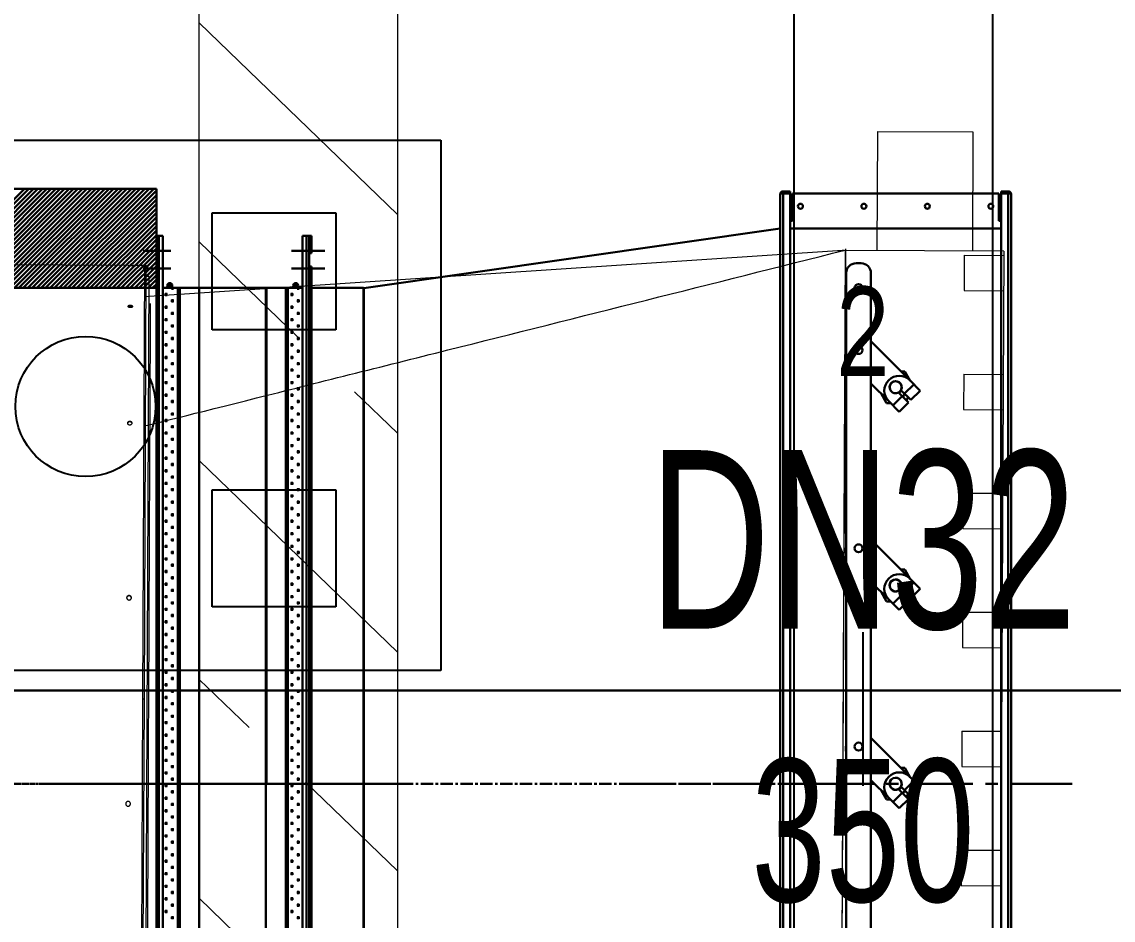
# Model space of a CAD drawing. Header units: millimetres. Extents: x -379292 to 1221486, y 92049 to 447512.
# Drawn here: x -115934 to -114833, y 273747 to 274653 of the extents above; entities that cross this region are included whole.
import ezdxf
from ezdxf.enums import TextEntityAlignment as Align

# ---------------------------------------------------------------- set-up
doc = ezdxf.new("R2010")
doc.units = ezdxf.units.MM
doc.linetypes.add('CENTER', pattern=[2, 1.25, -0.25, 0.25, -0.25])
doc.linetypes.add('PHANTOM', pattern=[0.8, 0.45, -0.05, 0.1, -0.05, 0.1, -0.05])
for name, color, linetype in [('-M-YNGN-BORUID', 7, 'Continuous'), ('-M-YNGN-BORUUZUN', 7, 'Continuous'), ('-M-YNGN-BORUYUK', 7, 'Continuous'), ('-M-YNGN-ZON2-CAP-', 7, 'Continuous'), ('05_WALL', 3, 'Continuous'), ('08_SOCKET', 4, 'Continuous'), ('AIRONN ZONLAMA', 4, 'Continuous')]:
    doc.layers.add(name, color=color, linetype=linetype)
doc.layers.add('-M-YNGN-SPR-CAPCIZGI', color=188, linetype='Continuous', plot=False)
for name, color, linetype, lineweight in [('-M-YNGN-ZON2', 4, 'SP', 30), ('_Systemair', 3, 'Continuous', 30), ('_Systemair Ventilation Equipments', 7, 'Continuous', 30), ('Aironn-DEF', 7, 'Continuous', 0), ('Aironn-THF', 7, 'Continuous', 0), ('E_CT_KA', 4, 'Continuous', 9)]:
    doc.layers.add(name, color=color, linetype=linetype, lineweight=lineweight)
doc.styles.add('CIZGI', font='tahoma.ttf', dxfattribs={"width": 0.8, "oblique": 20})
doc.styles.add('HCAD', font='HCAD.SHX', dxfattribs={"width": 0.8, "height": 0.2})
doc.styles.add('PIPESIZE', font='hcad.shx', dxfattribs={"width": 0.8})
doc.styles.get("Standard").update_dxf_attribs({"font": 'segoeuil.ttf'})
doc.linetypes.add('SP', pattern='A,2,-0.1,["SP",CIZGI,S=0.14,R=0.2,X=0,Y=-0.07],-0.255', length=2.355)

# ---------------------------------------------------------------- blocks, each defined once
blk = doc.blocks.new('GFL 1000')
at = {"layer": '_Systemair Ventilation Equipments'}
for p, q in [((9522.71, 3733.76), (9522.71, 3735.51)), ((9522.96, 3735.51), (9522.71, 3735.51)), ((9522.96, 3735.51), (9522.71, 3735.51)), ((9522.96, 3733.76), (9522.96, 3735.51)), ((9522.71, 3628.11), (9522.71, 3732.41)), ((9522.96, 3628.11), (9522.96, 3732.41)), ((9517.46, 3630.26), (9517.46, 3730.26)), ((9522.71, 3730.26), (9517.46, 3730.26))]:
    blk.add_line(p, q, dxfattribs=at)
at = {"layer": '_Systemair Ventilation Equipments', "linetype": 'CENTER'}
for p, q in [((9522.96, 3733.76), (9522.71, 3733.76)), ((9522.96, 3732.41), (9522.71, 3732.41))]:
    blk.add_line(p, q, dxfattribs=at)
at = {"layer": '_Systemair Ventilation Equipments', "color": 2, "linetype": 'CENTER'}
blk.add_line((9513.52, 3680.26), (9529.16, 3680.26), dxfattribs=at)
blk = doc.blocks.new('RSA 1000')
at = {"layer": '_Systemair Ventilation Equipments'}
for p, q in [((9723.07, 3740.26), (9623.07, 3740.26)), ((9623.07, 3740.26), (9623.07, 3620.26))]:
    blk.add_line(p, q, dxfattribs=at)
at = {"layer": '_Systemair Ventilation Equipments', "color": 7, "linetype": 'Continuous'}
for p, q in [((9623.07, 3740.26), (9623.07, 3730.26)), ((9623.07, 3730.26), (9723.07, 3730.26))]:
    blk.add_line(p, q, dxfattribs=at)
at = {"layer": '_Systemair Ventilation Equipments', "color": 3, "linetype": 'Continuous'}
for p, q in [((9632.89, 3730.26), (9623.07, 3740.08)), ((9633.34, 3730.26), (9623.34, 3740.26)), ((9633.79, 3730.26), (9623.79, 3740.26)), ((9634.24, 3730.26), (9624.24, 3740.26)), ((9634.69, 3730.26), (9624.69, 3740.26)), ((9635.14, 3730.26), (9625.14, 3740.26)), ((9635.59, 3730.26), (9625.59, 3740.26)), ((9636.04, 3730.26), (9626.04, 3740.26)), ((9636.49, 3730.26), (9626.49, 3740.26)), ((9636.94, 3730.26), (9626.94, 3740.26)), ((9637.38, 3730.26), (9627.38, 3740.26)), ((9637.83, 3730.26), (9627.83, 3740.26)), ((9638.28, 3730.26), (9628.28, 3740.26)), ((9638.73, 3730.26), (9628.73, 3740.26)), ((9639.18, 3730.26), (9629.18, 3740.26)), ((9639.63, 3730.26), (9629.63, 3740.26)), ((9640.08, 3730.26), (9630.08, 3740.26)), ((9640.53, 3730.26), (9630.53, 3740.26)), ((9640.98, 3730.26), (9630.98, 3740.26)), ((9641.43, 3730.26), (9631.43, 3740.26)), ((9641.87, 3730.26), (9631.87, 3740.26)), ((9642.32, 3730.26), (9632.32, 3740.26)), ((9642.77, 3730.26), (9632.77, 3740.26)), ((9643.22, 3730.26), (9633.22, 3740.26)), ((9643.67, 3730.26), (9633.67, 3740.26)), ((9644.12, 3730.26), (9634.12, 3740.26)), ((9644.57, 3730.26), (9634.57, 3740.26)), ((9645.02, 3730.26), (9635.02, 3740.26)), ((9645.47, 3730.26), (9635.47, 3740.26)), ((9645.92, 3730.26), (9635.92, 3740.26)), ((9646.36, 3730.26), (9636.36, 3740.26)), ((9632.45, 3730.26), (9623.07, 3739.63)), ((9632, 3730.26), (9623.07, 3739.18)), ((9631.55, 3730.26), (9623.07, 3738.73)), ((9631.1, 3730.26), (9623.07, 3738.29)), ((9630.65, 3730.26), (9623.07, 3737.84)), ((9630.2, 3730.26), (9623.07, 3737.39)), ((9629.75, 3730.26), (9623.07, 3736.94)), ((9629.3, 3730.26), (9623.07, 3736.49)), ((9628.85, 3730.26), (9623.07, 3736.04)), ((9628.4, 3730.26), (9623.07, 3735.59)), ((9627.96, 3730.26), (9623.07, 3735.14)), ((9627.51, 3730.26), (9623.07, 3734.69)), ((9627.06, 3730.26), (9623.07, 3734.24)), ((9626.61, 3730.26), (9623.07, 3733.8)), ((9626.16, 3730.26), (9623.07, 3733.35)), ((9625.71, 3730.26), (9623.07, 3732.9)), ((9625.26, 3730.26), (9623.07, 3732.45)), ((9624.81, 3730.26), (9623.07, 3732)), ((9624.36, 3730.26), (9623.07, 3731.55)), ((9623.91, 3730.26), (9623.07, 3731.1)), ((9623.47, 3730.26), (9623.07, 3730.65))]:
    blk.add_line(p, q, dxfattribs=at)
at = {"layer": '_Systemair Ventilation Equipments', "color": 3, "linetype": 'PHANTOM'}
blk.add_line((9601.68, 3680.26), (9738.09, 3680.26), dxfattribs=at)
blk = doc.blocks.new('EVH 1000')
at = {"layer": '_Systemair Ventilation Equipments'}
for p, q in [((9874.53, 3625.01), (9874.53, 3735.51)), ((9875.18, 3735.51), (9874.53, 3735.51)), ((9875.18, 3735.51), (9874.53, 3735.51)), ((9874.78, 3625.01), (9874.78, 3735.51)), ((9875.18, 3735.51), (9875.18, 3625.01)), ((9889.28, 3735.51), (9889.28, 3625.01)), ((9889.28, 3735.51), (9889.93, 3735.51)), ((9889.28, 3735.51), (9889.93, 3735.51)), ((9889.68, 3625.01), (9889.68, 3735.51)), ((9889.93, 3625.01), (9889.93, 3735.51)), ((9872.95, 3734.01), (9876.32, 3734.01)), ((9888.48, 3734.01), (9891.25, 3734.01)), ((9872.95, 3732.21), (9876.32, 3732.21)), ((9888.48, 3732.21), (9891.25, 3732.21)), ((9875.18, 3730.26), (9889.28, 3730.26)), ((9875.62, 3730.21), (9875.62, 3730.08)), ((9875.97, 3730.74), (9875.64, 3730.41)), ((9876.11, 3730.6), (9875.79, 3730.27)), ((9876.68, 3730.26), (9876.68, 3630.11)), ((9876.88, 3730.26), (9876.88, 3630.11)), ((9878.83, 3680.26), (9878.83, 3730.26)), ((9878.88, 3730.26), (9878.88, 3630.11)), ((9885.63, 3730.26), (9885.63, 3630.11)), ((9885.63, 3680.26), (9885.63, 3730.26)), ((9887.58, 3730.26), (9887.58, 3630.11)), ((9887.78, 3730.26), (9887.78, 3630.11)), ((9888.32, 3730.21), (9888.32, 3730.08)), ((9888.34, 3730.6), (9888.67, 3730.27)), ((9888.49, 3730.74), (9888.81, 3730.41)), ((9875.78, 3728.97), (9875.46, 3728.97)), ((9875.62, 3729.13), (9875.62, 3728.81)), ((9876.42, 3729.6), (9876.1, 3729.6)), ((9876.26, 3729.76), (9876.26, 3729.44)), ((9887.85, 3729.6), (9887.78, 3729.6)), ((9888.48, 3728.97), (9888.16, 3728.97)), ((9888.32, 3729.13), (9888.32, 3728.81)), ((9889.12, 3729.6), (9888.8, 3729.6)), ((9888.96, 3729.76), (9888.96, 3729.44)), ((9875.78, 3727.7), (9875.46, 3727.7)), ((9875.62, 3727.86), (9875.62, 3727.54)), ((9876.42, 3728.33), (9876.1, 3728.33)), ((9876.26, 3728.49), (9876.26, 3728.17)), ((9887.85, 3728.33), (9887.78, 3728.33)), ((9888.48, 3727.7), (9888.16, 3727.7)), ((9888.32, 3727.86), (9888.32, 3727.54)), ((9889.12, 3728.33), (9888.8, 3728.33)), ((9888.96, 3728.49), (9888.96, 3728.17)), ((9875.62, 3726.59), (9875.62, 3726.27)), ((9876.42, 3727.06), (9876.1, 3727.06)), ((9876.26, 3727.22), (9876.26, 3726.9)), ((9887.85, 3727.06), (9887.78, 3727.06)), ((9888.32, 3726.59), (9888.32, 3726.27)), ((9889.12, 3727.06), (9888.8, 3727.06)), ((9888.96, 3727.22), (9888.96, 3726.9)), ((9875.78, 3726.43), (9875.46, 3726.43)), ((9876.42, 3725.79), (9876.1, 3725.79)), ((9876.26, 3725.95), (9876.26, 3725.63)), ((9887.85, 3725.79), (9887.78, 3725.79)), ((9888.48, 3726.43), (9888.16, 3726.43)), ((9889.12, 3725.79), (9888.8, 3725.79)), ((9888.96, 3725.95), (9888.96, 3725.63)), ((9875.78, 3725.16), (9875.46, 3725.16)), ((9875.62, 3725.32), (9875.62, 3725)), ((9876.42, 3724.52), (9876.1, 3724.52)), ((9876.26, 3724.68), (9876.26, 3724.36)), ((9887.85, 3724.52), (9887.78, 3724.52)), ((9888.48, 3725.16), (9888.16, 3725.16)), ((9888.32, 3725.32), (9888.32, 3725)), ((9889.12, 3724.52), (9888.8, 3724.52)), ((9888.96, 3724.68), (9888.96, 3724.36)), ((9875.78, 3723.89), (9875.46, 3723.89)), ((9875.62, 3724.05), (9875.62, 3723.73)), ((9876.26, 3723.41), (9876.26, 3723.09)), ((9888.48, 3723.89), (9888.16, 3723.89)), ((9888.32, 3724.05), (9888.32, 3723.73)), ((9888.96, 3723.41), (9888.96, 3723.09)), ((9875.78, 3722.62), (9875.46, 3722.62)), ((9875.62, 3722.78), (9875.62, 3722.46)), ((9876.42, 3723.25), (9876.1, 3723.25)), ((9887.85, 3723.25), (9887.78, 3723.25)), ((9888.48, 3722.62), (9888.16, 3722.62)), ((9888.32, 3722.78), (9888.32, 3722.46)), ((9889.12, 3723.25), (9888.8, 3723.25)), ((9875.78, 3721.35), (9875.46, 3721.35)), ((9875.62, 3721.51), (9875.62, 3721.19)), ((9876.42, 3721.98), (9876.1, 3721.98)), ((9876.26, 3722.14), (9876.26, 3721.82)), ((9887.85, 3721.98), (9887.79, 3721.98)), ((9888.48, 3721.35), (9888.16, 3721.35)), ((9888.32, 3721.51), (9888.32, 3721.19)), ((9889.12, 3721.98), (9888.8, 3721.98)), ((9888.96, 3722.14), (9888.96, 3721.82)), ((9875.78, 3720.08), (9875.46, 3720.08)), ((9875.62, 3720.24), (9875.62, 3719.92)), ((9876.42, 3720.71), (9876.1, 3720.71)), ((9876.26, 3720.87), (9876.26, 3720.55)), ((9887.85, 3720.71), (9887.79, 3720.71)), ((9888.48, 3720.08), (9888.16, 3720.08)), ((9888.32, 3720.24), (9888.32, 3719.92)), ((9889.12, 3720.71), (9888.8, 3720.71)), ((9888.96, 3720.87), (9888.96, 3720.55)), ((9875.62, 3718.97), (9875.62, 3718.65)), ((9876.42, 3719.44), (9876.1, 3719.44)), ((9876.26, 3719.6), (9876.26, 3719.28)), ((9887.85, 3719.44), (9887.79, 3719.44)), ((9888.32, 3718.97), (9888.32, 3718.65)), ((9889.12, 3719.44), (9888.8, 3719.44)), ((9888.96, 3719.6), (9888.96, 3719.28)), ((9875.78, 3718.81), (9875.46, 3718.81)), ((9876.42, 3718.17), (9876.1, 3718.17)), ((9876.26, 3718.33), (9876.26, 3718.01)), ((9887.85, 3718.17), (9887.79, 3718.17)), ((9888.48, 3718.81), (9888.16, 3718.81)), ((9889.12, 3718.17), (9888.8, 3718.17)), ((9888.96, 3718.33), (9888.96, 3718.01)), ((9875.78, 3717.54), (9875.46, 3717.54)), ((9875.62, 3717.7), (9875.62, 3717.38)), ((9876.42, 3716.9), (9876.1, 3716.9)), ((9876.26, 3717.06), (9876.26, 3716.74)), ((9887.85, 3716.9), (9887.79, 3716.9)), ((9888.48, 3717.54), (9888.16, 3717.54)), ((9888.32, 3717.7), (9888.32, 3717.38)), ((9889.12, 3716.9), (9888.8, 3716.9)), ((9888.96, 3717.06), (9888.96, 3716.74)), ((9875.78, 3716.27), (9875.46, 3716.27)), ((9875.62, 3716.43), (9875.62, 3716.11)), ((9876.42, 3715.63), (9876.1, 3715.63)), ((9876.26, 3715.79), (9876.26, 3715.47)), ((9887.85, 3715.63), (9887.79, 3715.63)), ((9888.48, 3716.27), (9888.16, 3716.27)), ((9888.32, 3716.43), (9888.32, 3716.11)), ((9889.12, 3715.63), (9888.8, 3715.63)), ((9888.96, 3715.79), (9888.96, 3715.47)), ((9875.78, 3715), (9875.46, 3715)), ((9875.62, 3715.16), (9875.62, 3714.84)), ((9876.26, 3714.52), (9876.26, 3714.2)), ((9888.48, 3715), (9888.16, 3715)), ((9888.32, 3715.16), (9888.32, 3714.84)), ((9888.96, 3714.52), (9888.96, 3714.2)), ((9875.78, 3713.73), (9875.46, 3713.73)), ((9875.62, 3713.89), (9875.62, 3713.57)), ((9876.42, 3714.36), (9876.1, 3714.36)), ((9887.85, 3714.36), (9887.79, 3714.36)), ((9888.48, 3713.73), (9888.16, 3713.73)), ((9888.32, 3713.89), (9888.32, 3713.57)), ((9889.12, 3714.36), (9888.8, 3714.36)), ((9875.78, 3712.46), (9875.46, 3712.46)), ((9875.62, 3712.62), (9875.62, 3712.3)), ((9876.42, 3713.09), (9876.1, 3713.09)), ((9876.26, 3713.25), (9876.26, 3712.93)), ((9887.85, 3713.09), (9887.79, 3713.09)), ((9888.48, 3712.46), (9888.16, 3712.46)), ((9888.32, 3712.62), (9888.32, 3712.3)), ((9889.12, 3713.09), (9888.8, 3713.09)), ((9888.96, 3713.25), (9888.96, 3712.93)), ((9875.78, 3711.19), (9875.46, 3711.19)), ((9875.62, 3711.35), (9875.62, 3711.03)), ((9876.42, 3711.82), (9876.1, 3711.82)), ((9876.26, 3711.98), (9876.26, 3711.66)), ((9887.85, 3711.82), (9887.8, 3711.82)), ((9888.48, 3711.19), (9888.16, 3711.19)), ((9888.32, 3711.35), (9888.32, 3711.03)), ((9889.12, 3711.82), (9888.8, 3711.82)), ((9888.96, 3711.98), (9888.96, 3711.66)), ((9875.62, 3710.08), (9875.62, 3709.76)), ((9876.42, 3710.55), (9876.1, 3710.55)), ((9876.26, 3710.71), (9876.26, 3710.39)), ((9887.85, 3710.55), (9887.8, 3710.55)), ((9888.32, 3710.08), (9888.32, 3709.76)), ((9889.12, 3710.55), (9888.8, 3710.55)), ((9888.96, 3710.71), (9888.96, 3710.39)), ((9875.78, 3709.92), (9875.46, 3709.92)), ((9876.42, 3709.28), (9876.1, 3709.28)), ((9876.26, 3709.44), (9876.26, 3709.12)), ((9887.85, 3709.28), (9887.8, 3709.28)), ((9888.48, 3709.92), (9888.16, 3709.92)), ((9889.12, 3709.28), (9888.8, 3709.28)), ((9888.96, 3709.44), (9888.96, 3709.12)), ((9875.78, 3708.65), (9875.46, 3708.65)), ((9875.62, 3708.81), (9875.62, 3708.49)), ((9876.42, 3708.01), (9876.1, 3708.01)), ((9876.26, 3708.17), (9876.26, 3707.85)), ((9887.85, 3708.01), (9887.8, 3708.01)), ((9888.48, 3708.65), (9888.16, 3708.65)), ((9888.32, 3708.81), (9888.32, 3708.49)), ((9889.12, 3708.01), (9888.8, 3708.01)), ((9888.96, 3708.17), (9888.96, 3707.85)), ((9875.78, 3707.38), (9875.46, 3707.38)), ((9875.62, 3707.54), (9875.62, 3707.22)), ((9876.26, 3706.9), (9876.26, 3706.58)), ((9888.48, 3707.38), (9888.16, 3707.38)), ((9888.32, 3707.54), (9888.32, 3707.22)), ((9888.96, 3706.9), (9888.96, 3706.58)), ((9875.78, 3706.11), (9875.46, 3706.11)), ((9875.62, 3706.27), (9875.62, 3705.95)), ((9876.42, 3706.74), (9876.1, 3706.74)), ((9887.85, 3706.74), (9887.8, 3706.74)), ((9888.48, 3706.11), (9888.16, 3706.11)), ((9888.32, 3706.27), (9888.32, 3705.95)), ((9889.12, 3706.74), (9888.8, 3706.74)), ((9875.78, 3704.84), (9875.46, 3704.84)), ((9875.62, 3705), (9875.62, 3704.68)), ((9876.42, 3705.47), (9876.1, 3705.47)), ((9876.26, 3705.63), (9876.26, 3705.31)), ((9887.85, 3705.47), (9887.8, 3705.47)), ((9888.48, 3704.84), (9888.16, 3704.84)), ((9888.32, 3705), (9888.32, 3704.68)), ((9889.12, 3705.47), (9888.8, 3705.47)), ((9888.96, 3705.63), (9888.96, 3705.31)), ((9875.78, 3703.57), (9875.46, 3703.57)), ((9875.62, 3703.73), (9875.62, 3703.41)), ((9876.42, 3704.2), (9876.1, 3704.2)), ((9876.26, 3704.36), (9876.26, 3704.04)), ((9887.85, 3704.2), (9887.8, 3704.2)), ((9888.48, 3703.57), (9888.16, 3703.57)), ((9888.32, 3703.73), (9888.32, 3703.41)), ((9889.12, 3704.2), (9888.8, 3704.2)), ((9888.96, 3704.36), (9888.96, 3704.04)), ((9875.62, 3702.46), (9875.62, 3702.14)), ((9876.42, 3702.93), (9876.1, 3702.93)), ((9876.26, 3703.09), (9876.26, 3702.77)), ((9887.85, 3702.93), (9887.8, 3702.93)), ((9888.32, 3702.46), (9888.32, 3702.14)), ((9889.12, 3702.93), (9888.8, 3702.93)), ((9888.96, 3703.09), (9888.96, 3702.77)), ((9875.78, 3702.3), (9875.46, 3702.3)), ((9876.42, 3701.66), (9876.1, 3701.66)), ((9876.26, 3701.82), (9876.26, 3701.5)), ((9887.85, 3701.66), (9887.81, 3701.66)), ((9888.48, 3702.3), (9888.16, 3702.3)), ((9889.12, 3701.66), (9888.8, 3701.66)), ((9888.96, 3701.82), (9888.96, 3701.5)), ((9875.78, 3701.03), (9875.46, 3701.03)), ((9875.62, 3701.19), (9875.62, 3700.87)), ((9876.42, 3700.39), (9876.1, 3700.39)), ((9876.26, 3700.55), (9876.26, 3700.23)), ((9887.85, 3700.39), (9887.81, 3700.39)), ((9888.48, 3701.03), (9888.16, 3701.03)), ((9888.32, 3701.19), (9888.32, 3700.87)), ((9889.12, 3700.39), (9888.8, 3700.39)), ((9888.96, 3700.55), (9888.96, 3700.23)), ((9875.78, 3699.76), (9875.46, 3699.76)), ((9875.62, 3699.92), (9875.62, 3699.6)), ((9876.42, 3699.12), (9876.1, 3699.12)), ((9876.26, 3699.28), (9876.26, 3698.96)), ((9887.85, 3699.12), (9887.81, 3699.12)), ((9888.48, 3699.76), (9888.16, 3699.76)), ((9888.32, 3699.92), (9888.32, 3699.6)), ((9889.12, 3699.12), (9888.8, 3699.12)), ((9888.96, 3699.28), (9888.96, 3698.96)), ((9875.78, 3698.49), (9875.46, 3698.49)), ((9875.62, 3698.65), (9875.62, 3698.33)), ((9876.26, 3698.01), (9876.26, 3697.69)), ((9888.48, 3698.49), (9888.16, 3698.49)), ((9888.32, 3698.65), (9888.32, 3698.33)), ((9888.96, 3698.01), (9888.96, 3697.69)), ((9875.15, 3697.85), (9875.14, 3697.85)), ((9875.78, 3697.22), (9875.46, 3697.22)), ((9875.62, 3697.38), (9875.62, 3697.06)), ((9876.42, 3697.85), (9876.1, 3697.85)), ((9887.85, 3697.85), (9887.81, 3697.85)), ((9888.48, 3697.22), (9888.16, 3697.22)), ((9888.32, 3697.38), (9888.32, 3697.06)), ((9889.12, 3697.85), (9888.8, 3697.85)), ((9875.15, 3696.58), (9875.14, 3696.58)), ((9875.78, 3695.95), (9875.46, 3695.95)), ((9875.62, 3696.11), (9875.62, 3695.79)), ((9876.42, 3696.58), (9876.1, 3696.58)), ((9876.26, 3696.74), (9876.26, 3696.42)), ((9887.85, 3696.58), (9887.81, 3696.58)), ((9888.48, 3695.95), (9888.16, 3695.95)), ((9888.32, 3696.11), (9888.32, 3695.79)), ((9889.12, 3696.58), (9888.8, 3696.58)), ((9888.96, 3696.74), (9888.96, 3696.42)), ((9875.15, 3695.31), (9875.14, 3695.31)), ((9875.78, 3694.68), (9875.46, 3694.68)), ((9875.62, 3694.84), (9875.62, 3694.52)), ((9876.42, 3695.31), (9876.1, 3695.31)), ((9876.26, 3695.47), (9876.26, 3695.15)), ((9887.85, 3695.31), (9887.81, 3695.31)), ((9888.48, 3694.68), (9888.16, 3694.68)), ((9888.32, 3694.84), (9888.32, 3694.52)), ((9889.12, 3695.31), (9888.8, 3695.31)), ((9888.96, 3695.47), (9888.96, 3695.15)), ((9875.15, 3694.04), (9875.14, 3694.04)), ((9875.62, 3693.57), (9875.62, 3693.25)), ((9876.42, 3694.04), (9876.1, 3694.04)), ((9876.26, 3694.2), (9876.26, 3693.88)), ((9887.85, 3694.04), (9887.81, 3694.04)), ((9888.32, 3693.57), (9888.32, 3693.25)), ((9889.12, 3694.04), (9888.8, 3694.04)), ((9888.96, 3694.2), (9888.96, 3693.88)), ((9875.15, 3692.77), (9875.14, 3692.77)), ((9875.78, 3693.41), (9875.46, 3693.41)), ((9876.42, 3692.77), (9876.1, 3692.77)), ((9876.26, 3692.93), (9876.26, 3692.61)), ((9887.85, 3692.77), (9887.81, 3692.77)), ((9888.48, 3693.41), (9888.16, 3693.41)), ((9889.12, 3692.77), (9888.8, 3692.77)), ((9888.96, 3692.93), (9888.96, 3692.61)), ((9875.15, 3691.5), (9875.14, 3691.5)), ((9875.78, 3692.14), (9875.46, 3692.14)), ((9875.62, 3692.3), (9875.62, 3691.98)), ((9876.42, 3691.5), (9876.1, 3691.5)), ((9876.26, 3691.66), (9876.26, 3691.34)), ((9887.85, 3691.5), (9887.82, 3691.5)), ((9888.48, 3692.14), (9888.16, 3692.14)), ((9888.32, 3692.3), (9888.32, 3691.98)), ((9889.12, 3691.5), (9888.8, 3691.5)), ((9888.96, 3691.66), (9888.96, 3691.34)), ((9875.78, 3690.87), (9875.46, 3690.87)), ((9875.62, 3691.03), (9875.62, 3690.71)), ((9876.26, 3690.39), (9876.26, 3690.07)), ((9888.48, 3690.87), (9888.16, 3690.87)), ((9888.32, 3691.03), (9888.32, 3690.71)), ((9888.96, 3690.39), (9888.96, 3690.07)), ((9875.15, 3690.23), (9875.14, 3690.23)), ((9875.78, 3689.6), (9875.46, 3689.6)), ((9875.62, 3689.76), (9875.62, 3689.44)), ((9876.42, 3690.23), (9876.1, 3690.23)), ((9887.85, 3690.23), (9887.82, 3690.23)), ((9888.48, 3689.6), (9888.16, 3689.6)), ((9888.32, 3689.76), (9888.32, 3689.44)), ((9889.12, 3690.23), (9888.8, 3690.23)), ((9875.15, 3688.96), (9875.14, 3688.96)), ((9875.78, 3688.33), (9875.46, 3688.33)), ((9875.62, 3688.49), (9875.62, 3688.17)), ((9876.42, 3688.96), (9876.1, 3688.96)), ((9876.26, 3689.12), (9876.26, 3688.8)), ((9887.85, 3688.96), (9887.82, 3688.96)), ((9888.48, 3688.33), (9888.16, 3688.33)), ((9888.32, 3688.49), (9888.32, 3688.17)), ((9889.12, 3688.96), (9888.8, 3688.96)), ((9888.96, 3689.12), (9888.96, 3688.8)), ((9875.15, 3687.69), (9875.13, 3687.69)), ((9875.78, 3687.06), (9875.46, 3687.06)), ((9875.62, 3687.22), (9875.62, 3686.9)), ((9876.42, 3687.69), (9876.1, 3687.69)), ((9876.26, 3687.85), (9876.26, 3687.53)), ((9887.85, 3687.69), (9887.82, 3687.69)), ((9888.48, 3687.06), (9888.16, 3687.06)), ((9888.32, 3687.22), (9888.32, 3686.9)), ((9889.12, 3687.69), (9888.8, 3687.69)), ((9888.96, 3687.85), (9888.96, 3687.53)), ((9875.15, 3686.42), (9875.13, 3686.42)), ((9875.62, 3685.95), (9875.62, 3685.63)), ((9876.42, 3686.42), (9876.1, 3686.42)), ((9876.26, 3686.58), (9876.26, 3686.26)), ((9887.85, 3686.42), (9887.82, 3686.42)), ((9888.32, 3685.95), (9888.32, 3685.63)), ((9889.12, 3686.42), (9888.8, 3686.42)), ((9888.96, 3686.58), (9888.96, 3686.26)), ((9875.15, 3685.15), (9875.13, 3685.15)), ((9875.78, 3685.79), (9875.46, 3685.79)), ((9876.42, 3685.15), (9876.1, 3685.15)), ((9876.26, 3685.31), (9876.26, 3684.99)), ((9887.85, 3685.15), (9887.82, 3685.15)), ((9888.48, 3685.79), (9888.16, 3685.79)), ((9889.12, 3685.15), (9888.8, 3685.15)), ((9888.96, 3685.31), (9888.96, 3684.99)), ((9875.15, 3683.88), (9875.13, 3683.88)), ((9875.78, 3684.52), (9875.46, 3684.52)), ((9875.62, 3684.68), (9875.62, 3684.36)), ((9876.42, 3683.88), (9876.1, 3683.88)), ((9876.26, 3684.04), (9876.26, 3683.72)), ((9887.85, 3683.88), (9887.82, 3683.88)), ((9888.48, 3684.52), (9888.16, 3684.52)), ((9888.32, 3684.68), (9888.32, 3684.36)), ((9889.12, 3683.88), (9888.8, 3683.88)), ((9888.96, 3684.04), (9888.96, 3683.72)), ((9875.15, 3682.61), (9875.13, 3682.61)), ((9875.78, 3683.25), (9875.46, 3683.25)), ((9875.62, 3683.41), (9875.62, 3683.09)), ((9876.42, 3682.61), (9876.1, 3682.61)), ((9876.26, 3682.77), (9876.26, 3682.45)), ((9887.85, 3682.61), (9887.82, 3682.61)), ((9888.48, 3683.25), (9888.16, 3683.25)), ((9888.32, 3683.41), (9888.32, 3683.09)), ((9889.12, 3682.61), (9888.8, 3682.61)), ((9888.96, 3682.77), (9888.96, 3682.45)), ((9875.78, 3681.98), (9875.46, 3681.98)), ((9875.62, 3682.14), (9875.62, 3681.82)), ((9876.26, 3681.5), (9876.26, 3681.18)), ((9888.48, 3681.98), (9888.16, 3681.98)), ((9888.32, 3682.14), (9888.32, 3681.82)), ((9888.96, 3681.5), (9888.96, 3681.18)), ((9875.15, 3681.34), (9875.13, 3681.34)), ((9875.78, 3680.71), (9875.46, 3680.71)), ((9875.62, 3680.87), (9875.62, 3680.55)), ((9876.42, 3681.34), (9876.1, 3681.34)), ((9887.85, 3681.34), (9887.83, 3681.34)), ((9888.48, 3680.71), (9888.16, 3680.71)), ((9888.32, 3680.87), (9888.32, 3680.55)), ((9889.12, 3681.34), (9888.8, 3681.34)), ((9875.15, 3680.07), (9875.13, 3680.07)), ((9875.78, 3679.44), (9875.46, 3679.44)), ((9875.62, 3679.6), (9875.62, 3679.28)), ((9876.42, 3680.07), (9876.1, 3680.07)), ((9876.26, 3680.23), (9876.26, 3679.91)), ((9887.85, 3680.07), (9887.83, 3680.07)), ((9888.48, 3679.44), (9888.16, 3679.44)), ((9888.32, 3679.6), (9888.32, 3679.28)), ((9889.12, 3680.07), (9888.8, 3680.07)), ((9888.96, 3680.23), (9888.96, 3679.91)), ((9875.15, 3678.8), (9875.13, 3678.8)), ((9875.78, 3678.17), (9875.46, 3678.17)), ((9875.62, 3678.33), (9875.62, 3678.01)), ((9876.42, 3678.8), (9876.1, 3678.8)), ((9876.26, 3678.96), (9876.26, 3678.64)), ((9887.85, 3678.8), (9887.83, 3678.8)), ((9888.48, 3678.17), (9888.16, 3678.17)), ((9888.32, 3678.33), (9888.32, 3678.01)), ((9889.12, 3678.8), (9888.8, 3678.8)), ((9888.96, 3678.96), (9888.96, 3678.64)), ((9875.15, 3677.53), (9875.13, 3677.53)), ((9875.62, 3677.06), (9875.62, 3676.74)), ((9876.42, 3677.53), (9876.1, 3677.53)), ((9876.26, 3677.69), (9876.26, 3677.37)), ((9887.85, 3677.53), (9887.82, 3677.53)), ((9888.32, 3677.06), (9888.32, 3676.74)), ((9889.12, 3677.53), (9888.8, 3677.53)), ((9888.96, 3677.69), (9888.96, 3677.37)), ((9875.15, 3676.26), (9875.13, 3676.26)), ((9875.78, 3676.9), (9875.46, 3676.9)), ((9876.42, 3676.26), (9876.1, 3676.26)), ((9876.26, 3676.42), (9876.26, 3676.1)), ((9887.85, 3676.26), (9887.82, 3676.26)), ((9888.48, 3676.9), (9888.16, 3676.9)), ((9889.12, 3676.26), (9888.8, 3676.26)), ((9888.96, 3676.42), (9888.96, 3676.1)), ((9875.15, 3674.99), (9875.13, 3674.99)), ((9875.78, 3675.63), (9875.46, 3675.63)), ((9875.62, 3675.79), (9875.62, 3675.47)), ((9876.42, 3674.99), (9876.1, 3674.99)), ((9876.26, 3675.15), (9876.26, 3674.83)), ((9887.85, 3674.99), (9887.82, 3674.99)), ((9888.48, 3675.63), (9888.16, 3675.63)), ((9888.32, 3675.79), (9888.32, 3675.47)), ((9889.12, 3674.99), (9888.8, 3674.99)), ((9888.96, 3675.15), (9888.96, 3674.83)), ((9875.78, 3674.36), (9875.46, 3674.36)), ((9875.62, 3674.52), (9875.62, 3674.2)), ((9876.26, 3673.88), (9876.26, 3673.56)), ((9888.48, 3674.36), (9888.16, 3674.36)), ((9888.32, 3674.52), (9888.32, 3674.2)), ((9888.96, 3673.88), (9888.96, 3673.56)), ((9875.15, 3673.72), (9875.13, 3673.72)), ((9875.78, 3673.09), (9875.46, 3673.09)), ((9875.62, 3673.25), (9875.62, 3672.93)), ((9876.42, 3673.72), (9876.1, 3673.72)), ((9887.85, 3673.72), (9887.82, 3673.72)), ((9888.48, 3673.09), (9888.16, 3673.09)), ((9888.32, 3673.25), (9888.32, 3672.93)), ((9889.12, 3673.72), (9888.8, 3673.72)), ((9875.15, 3672.45), (9875.13, 3672.45)), ((9875.78, 3671.82), (9875.46, 3671.82)), ((9875.62, 3671.98), (9875.62, 3671.66)), ((9876.42, 3672.45), (9876.1, 3672.45)), ((9876.26, 3672.61), (9876.26, 3672.29)), ((9887.85, 3672.45), (9887.82, 3672.45)), ((9888.48, 3671.82), (9888.16, 3671.82)), ((9888.32, 3671.98), (9888.32, 3671.66)), ((9889.12, 3672.45), (9888.8, 3672.45)), ((9888.96, 3672.61), (9888.96, 3672.29)), ((9875.15, 3671.18), (9875.14, 3671.18)), ((9875.78, 3670.55), (9875.46, 3670.55)), ((9875.62, 3670.71), (9875.62, 3670.39)), ((9876.42, 3671.18), (9876.1, 3671.18)), ((9876.26, 3671.34), (9876.26, 3671.02)), ((9887.85, 3671.18), (9887.82, 3671.18)), ((9888.48, 3670.55), (9888.16, 3670.55)), ((9888.32, 3670.71), (9888.32, 3670.39)), ((9889.12, 3671.18), (9888.8, 3671.18)), ((9888.96, 3671.34), (9888.96, 3671.02)), ((9875.15, 3669.91), (9875.14, 3669.91)), ((9875.62, 3669.44), (9875.62, 3669.12)), ((9876.42, 3669.91), (9876.1, 3669.91)), ((9876.26, 3670.07), (9876.26, 3669.75)), ((9887.85, 3669.91), (9887.82, 3669.91)), ((9888.32, 3669.44), (9888.32, 3669.12)), ((9889.12, 3669.91), (9888.8, 3669.91)), ((9888.96, 3670.07), (9888.96, 3669.75)), ((9875.15, 3668.64), (9875.14, 3668.64)), ((9875.78, 3669.28), (9875.46, 3669.28)), ((9876.42, 3668.64), (9876.1, 3668.64)), ((9876.26, 3668.8), (9876.26, 3668.48)), ((9887.85, 3668.64), (9887.82, 3668.64)), ((9888.48, 3669.28), (9888.16, 3669.28)), ((9889.12, 3668.64), (9888.8, 3668.64)), ((9888.96, 3668.8), (9888.96, 3668.48)), ((9875.15, 3667.37), (9875.14, 3667.37)), ((9875.78, 3668.01), (9875.46, 3668.01)), ((9875.62, 3668.17), (9875.62, 3667.85)), ((9876.42, 3667.37), (9876.1, 3667.37)), ((9876.26, 3667.53), (9876.26, 3667.21)), ((9887.85, 3667.37), (9887.81, 3667.37)), ((9888.48, 3668.01), (9888.16, 3668.01)), ((9888.32, 3668.17), (9888.32, 3667.85)), ((9889.12, 3667.37), (9888.8, 3667.37)), ((9888.96, 3667.53), (9888.96, 3667.21)), ((9875.78, 3666.74), (9875.46, 3666.74)), ((9875.62, 3666.9), (9875.62, 3666.58)), ((9888.48, 3666.74), (9888.16, 3666.74)), ((9888.32, 3666.9), (9888.32, 3666.58))]:
    blk.add_line(p, q, dxfattribs=at)
at = {"layer": '_Systemair Ventilation Equipments', "color": 2}
blk.add_line((9901.59, 3680.26), (9867.06, 3680.26), dxfattribs=at)
at = {"layer": '_Systemair Ventilation Equipments'}
for centre in [(9875.88, 3730.51), (9888.58, 3730.51)]:
    blk.add_circle(centre, 0.25, dxfattribs=at)
blk = doc.blocks.new('GDD 1000')
at = {"layer": '_Systemair Ventilation Equipments', "color": 1, "linetype": 'Continuous'}
for p, q in [((9687.64, 1438.18), (9687.64, 1319.33)), ((9687.64, 1438.18), (9688.64, 1438.18)), ((9687.94, 1438.38), (9687.94, 1438.18)), ((9688.64, 1438.38), (9687.94, 1438.38)), ((9687.94, 1438.18), (9687.94, 1319.33)), ((9688.64, 1438.38), (9688.64, 1438.18)), ((9688.64, 1438.18), (9688.64, 1319.33)), ((9688.89, 1438.18), (9688.89, 1435.42)), ((9688.89, 1438.18), (9709.69, 1438.18)), ((9709.69, 1438.18), (9709.69, 1435.42)), ((9709.94, 1438.38), (9709.94, 1438.18)), ((9710.64, 1438.38), (9709.94, 1438.38)), ((9709.94, 1438.18), (9709.94, 1319.33)), ((9709.94, 1438.18), (9710.94, 1438.18)), ((9710.64, 1438.38), (9710.64, 1438.18)), ((9710.64, 1438.18), (9710.64, 1319.33)), ((9710.94, 1438.18), (9710.94, 1319.33)), ((9688.64, 1435.42), (9688.89, 1435.42)), ((9709.94, 1435.42), (9709.69, 1435.42)), ((9709.94, 1434.63), (9688.64, 1434.63)), ((9703.28, 1431.13), (9702.78, 1431.13)), ((9701.78, 1430.13), (9701.78, 1331.13)), ((9704.28, 1331.13), (9704.28, 1430.13)), ((9701.76, 1423.23), (9697.87, 1419.34)), ((9698.36, 1420.23), (9697.81, 1419.28)), ((9698.76, 1420.23), (9698.36, 1420.23)), ((9696.81, 1418.28), (9697.87, 1419.34)), ((9697.45, 1418.92), (9698.38, 1417.98)), ((9699.99, 1417.22), (9701.78, 1419.01)), ((9696.81, 1418.28), (9697.75, 1417.34)), ((9697.75, 1417.34), (9698.75, 1418.34)), ((9698, 1417.09), (9698.99, 1418.09)), ((9698.02, 1417.62), (9698.2, 1417.31)), ((9698.63, 1417.73), (9699.57, 1416.79)), ((9700.21, 1417.03), (9700.76, 1417.99)), ((9698, 1417.09), (9698.93, 1416.16)), ((9698.93, 1416.16), (9699.99, 1417.22)), ((9699.81, 1417.03), (9700.21, 1417.03)), ((9701.76, 1403.23), (9697.87, 1399.34)), ((9698.36, 1400.23), (9697.81, 1399.28)), ((9698.76, 1400.23), (9698.36, 1400.23)), ((9696.81, 1398.28), (9697.87, 1399.34)), ((9697.45, 1398.92), (9698.38, 1397.98)), ((9699.99, 1397.22), (9701.78, 1399.01)), ((9696.81, 1398.28), (9697.75, 1397.34)), ((9697.75, 1397.34), (9698.75, 1398.34)), ((9698, 1397.09), (9698.99, 1398.09)), ((9700.21, 1397.03), (9700.76, 1397.99)), ((9698, 1397.09), (9698.93, 1396.16)), ((9698.02, 1397.62), (9698.2, 1397.31)), ((9698.63, 1397.73), (9699.57, 1396.79)), ((9698.93, 1396.16), (9699.99, 1397.22)), ((9699.81, 1397.03), (9700.21, 1397.03)), ((9701.76, 1383.23), (9697.87, 1379.34)), ((9698.36, 1380.23), (9697.81, 1379.28)), ((9698.76, 1380.23), (9698.36, 1380.23)), ((9696.81, 1378.28), (9697.87, 1379.34)), ((9696.81, 1378.28), (9697.75, 1377.34)), ((9697.45, 1378.92), (9698.38, 1377.98)), ((9697.75, 1377.34), (9698.75, 1378.34)), ((9698, 1377.09), (9698.99, 1378.09)), ((9699.99, 1377.22), (9701.78, 1379.01)), ((9700.21, 1377.03), (9700.76, 1377.99)), ((9698, 1377.09), (9698.93, 1376.16)), ((9698.02, 1377.62), (9698.2, 1377.31)), ((9698.63, 1377.73), (9699.57, 1376.79)), ((9698.93, 1376.16), (9699.99, 1377.22)), ((9699.81, 1377.03), (9700.21, 1377.03))]:
    blk.add_line(p, q, dxfattribs=at)
at = {"layer": '_Systemair Ventilation Equipments', "color": 1, "linetype": 'CENTER', "ltscale": 5}
blk.add_line((9681.49, 1378.63), (9726.64, 1378.63), dxfattribs=at)
at = {"layer": '_Systemair Ventilation Equipments', "color": 1, "linetype": 'Continuous'}
for centre, radius in [((9689.69, 1436.88), 0.25), ((9696.09, 1436.88), 0.25), ((9702.49, 1436.88), 0.25), ((9708.89, 1436.88), 0.25), ((9703.03, 1428.63), 0.4), ((9703.03, 1422.38), 0.4), ((9699.29, 1418.63), 0.6), ((9703.03, 1402.38), 0.4), ((9699.29, 1398.63), 0.6), ((9703.03, 1382.38), 0.4), ((9699.29, 1378.63), 0.6)]:
    blk.add_circle(centre, radius, dxfattribs=at)
for centre, radius, start, end in [((9687.94, 1438.08), 0.3, 90, 160.7025), ((9710.64, 1438.08), 0.3, 19.2975, 90), ((9702.78, 1430.13), 1, 90, 180), ((9703.28, 1430.13), 1, 0, 90), ((9702.82, 1428.42), 1.5, 133.8159, 135), ((9702.82, 1422.17), 1.5, 133.8159, 135), ((9702.82, 1422.17), 1.5, 347.1742, 12.816), ((9698.93, 1418.28), 1.5, 315, 135), ((9699.29, 1418.63), 0.615, 241.5321, 208.4679), ((9699.29, 1418.63), 1.2, 216.6085, 233.3915), ((9699.29, 1418.63), 1.15, 216.2379, 233.7561), ((9699.29, 1418.63), 0.65, 209.3769, 240.6232), ((9702.82, 1402.17), 1.5, 133.8159, 135), ((9702.82, 1402.17), 1.5, 347.1742, 12.816), ((9698.93, 1398.28), 1.5, 315, 135), ((9699.29, 1398.63), 0.615, 241.5321, 208.4679), ((9699.29, 1398.63), 1.2, 216.6085, 233.3915), ((9699.29, 1398.63), 1.15, 216.2379, 233.7561), ((9699.29, 1398.63), 0.65, 209.3769, 240.6232), ((9702.82, 1382.17), 1.5, 133.8159, 135), ((9702.82, 1382.17), 1.5, 347.1742, 12.816), ((9698.93, 1378.28), 1.5, 315, 135), ((9699.29, 1378.63), 0.615, 241.5321, 208.4679), ((9699.29, 1378.63), 1.15, 216.2379, 233.7561), ((9699.29, 1378.63), 0.65, 209.3769, 240.6232), ((9699.29, 1378.63), 1.2, 216.6085, 233.3915)]:
    blk.add_arc(centre, radius, start, end, dxfattribs=at)
blk = doc.blocks.new('RED 1000')
at = {"layer": '_Systemair Ventilation Equipments', "color": 2}
for p, q in [((9805.33, 1434.63), (9805.33, 1322.63)), ((9847.33, 1428.63), (9805.33, 1434.63)), ((9847.33, 1428.63), (9847.33, 1328.63))]:
    blk.add_line(p, q, dxfattribs=at)
at = {"layer": '_Systemair Ventilation Equipments', "color": 2, "linetype": 'CENTER'}
blk.add_line((9796.33, 1378.63), (9868.52, 1378.63), dxfattribs=at)
blk = doc.blocks.new('wdsdfgf')
at = {"layer": '_Systemair Ventilation Equipments', "xscale": 10, "yscale": 10, "zscale": 10}
for name, p in [('GDD 1000', (-31.6, 1534.8)), ('RSA 1000', (1476.1, -21481.4)), ('RED 1000', (-975.6, 1534.8)), ('GFL 1000', (2323.2, -21481.4)), ('EVH 1000', (-1192.5, -21481.4))]:
    blk.add_blockref(name, p, dxfattribs=at)
blk = doc.blocks.new('OtoParkBodrumKatMimari')
at = {"layer": '05_WALL', "color": 8, "ltscale": 25}
for points in [[(135300, 170800), (127100, 170800), (127100, 171000), (131200, 171000), (131200, 177300)], [(131400, 177300), (131400, 171000), (135300, 171000)]]:
    blk.add_lwpolyline(points, dxfattribs=at)
at = {"layer": '_Systemair', "color": 7, "xscale": -1}
blk.add_blockref('wdsdfgf', (228263.7, 157744.3), dxfattribs=at)
blk = doc.blocks.new('SPRKL100')
at = {"layer": '-M-YNGN-SPR-CAPCIZGI'}
blk.add_line((0, 0.4306), (0, -0.4306), dxfattribs=at)
at = {"layer": '-M-YNGN-BORUID', "color": 0, "style": 'HCAD', "width": 0.8, "flags": 1}
blk.add_attdef('DIC', text='', height=0.4, dxfattribs=at).set_placement((0, -1.6931), align=Align.CENTER)
at = {"layer": '-M-YNGN-BORUUZUN', "color": 0, "style": 'HCAD', "width": 0.7}
blk.add_attdef('BOY', text='', height=0.8, dxfattribs=at).set_placement((0, -1.08), align=Align.CENTER)
at = {"layer": '-M-YNGN-BORUYUK', "color": 6, "style": 'PIPESIZE', "width": 0.8}
blk.add_attdef('YUK', text='', height=0.5, dxfattribs=at).set_placement((0, 1.8662), align=Align.CENTER)
at = {"color": 0, "style": 'PIPESIZE', "width": 0.7}
blk.add_attdef('CAP', text='', height=1, dxfattribs=at).set_placement((0, 0.45), align=Align.CENTER)
blk = doc.blocks.new('A$C69E5DB5D')
at = {"layer": '-M-YNGN-ZON2', "ltscale": 500}
blk.add_line((-552.24, 2925.89), (-900.06, 2925.89), dxfattribs=at)
at = {"layer": '-M-YNGN-ZON2-CAP-', "xscale": 18, "yscale": 18, "zscale": 18}
blk.add_blockref('SPRKL100', (-743.95, 2924.02), dxfattribs=at).add_auto_attribs({'YUK': '2', 'CAP': 'DN32', 'BOY': '350'})
blk = doc.blocks.new('*U723')
h = blk.add_hatch()
h.set_pattern_fill('ANSI33', color=0, scale=50, angle=1, style=0)
h.paths.add_polyline_path([(-7451.3, 200), (601.6, 200), (601.6, 0), (-7451.3, 0)])
at = {"color": 0}
blk.add_lwpolyline([(-7451.3, 200), (601.6, 200), (601.6, 0), (-7451.3, 0)], close=True, dxfattribs=at)
at = {"ltscale": 25, "flags": 1}
for tag, p in [('YUKSEKLIK', (-228.6, -148.7)), ('KALINLIK', (-228.6, -213.3))]:
    blk.add_attdef(tag, p, '', height=50, dxfattribs=at)
blk = doc.blocks.new('PRIZKOM 50')
at = {"layer": '08_SOCKET', "color": 3}
for p, q in [((-191.1, 0), (-191.1, 438.52)), ((-191.1, 438.52), (191.1, 438.52)), ((191.1, 438.52), (191.1, 0)), ((-191.1, 335.33), (191.1, 335.33)), ((-145.1, 75.8), (-145.1, 164.71)), ((-145.1, 164.71), (-60.94, 164.71)), ((-60.94, 164.71), (-60.94, 75.8)), ((54.49, 164.71), (138.65, 164.71)), ((54.49, 75.8), (54.49, 164.71)), ((138.65, 164.71), (138.65, 75.8)), ((-60.94, 75.8), (-145.1, 75.8)), ((138.65, 75.8), (54.49, 75.8)), ((191.1, 0), (-191.1, 0))]:
    blk.add_line(p, q, dxfattribs=at)
blk.add_circle((-0.82, 256.03), 50.5, dxfattribs=at)
blk = doc.blocks.new('TF1000-2')
at = {"layer": 'Aironn-THF', "color": 2, "linetype": 'Continuous', "lineweight": 15}
for p, q in [((19519.7, 4564.42), (19632.05, 4564.38)), ((19519.71, 4564.42), (19632.04, 4564.38)), ((19519.76, 4563.67), (19524.7, 4493.77))]:
    blk.add_line(p, q, dxfattribs=at)
at = {"layer": 'Aironn-THF', "color": 7, "linetype": 'Continuous', "lineweight": 15}
for p, q in [((19521.52, 4493.93), (19521.52, 4493.77)), ((19521.52, 4493.93), (19565.25, 4493.92)), ((19521.52, 4493.77), (19565.25, 4493.76)), ((19521.54, 4493.77), (19521.54, 4492.61)), ((19522.64, 4494.25), (19522.64, 4493.93)), ((19629.05, 4494.21), (19522.64, 4494.25)), ((19525.48, 4494.41), (19525.48, 4494.3)), ((19565.25, 4493.76), (19565.25, 4493.92)), ((19565.25, 4493.92), (19629.13, 4493.89)), ((19565.25, 4493.76), (19629.13, 4493.73)), ((19521.54, 4492.61), (19521.53, 4492.61)), ((19521.54, 4492.13), (19521.5, 4395.56)), ((19521.53, 4492.13), (19521.54, 4492.13))]:
    blk.add_line(p, q, dxfattribs=at)
blk.add_arc((19525.36, 4494.41), 0.16, 269.9795, 359.9795, dxfattribs=at)
at = {"layer": 'Aironn-THF', "color": 2, "linetype": 'Continuous', "lineweight": 15}
for points, knots in [([(19537.71, 4493.93), (19537.71, 4493.93), (19535.04, 4504.41), (19528.23, 4531.08), (19523.11, 4551.09), (19519.7, 4564.42)], [0, 0, 0, 0, 0.25, 0.5, 1, 1, 1, 1]), ([(19519.72, 4564.37), (19519.73, 4564.26), (19519.77, 4564.03), (19519.76, 4563.79), (19519.76, 4563.67)], [0, 0, 0, 0, 0.494646, 1, 1, 1, 1])]:
    blk.add_open_spline(points, degree=3, knots=knots, dxfattribs=at)
at = {"layer": 'Aironn-THF', "color": 7, "linetype": 'Continuous', "lineweight": 15}
for points, knots in [([(19540.14, 4494.4), (19539.65, 4494.4), (19538.68, 4494.4), (19537.29, 4494.41), (19535.97, 4494.41), (19534.7, 4494.41), (19533.5, 4494.41), (19532.36, 4494.41), (19531.3, 4494.41), (19530.33, 4494.41), (19529.45, 4494.41), (19528.66, 4494.41), (19527.95, 4494.41), (19527.32, 4494.41), (19526.77, 4494.41), (19526.31, 4494.41), (19525.93, 4494.41), (19525.65, 4494.41), (19525.47, 4494.41), (19525.37, 4494.41), (19525.37, 4494.41), (19525.37, 4494.41)], [0, 0, 0, 0, 0.052819, 0.105638, 0.158823, 0.212008, 0.26635, 0.320692, 0.375434, 0.430176, 0.482995, 0.535814, 0.589, 0.642187, 0.696532, 0.750878, 0.805625, 0.860371, 0.913143, 0.965914, 1, 1, 1, 1]), ([(19611.55, 4494.38), (19611.05, 4494.38), (19610.05, 4494.38), (19608.47, 4494.38), (19606.83, 4494.38), (19605.13, 4494.38), (19603.36, 4494.38), (19601.52, 4494.38), (19599.63, 4494.38), (19597.72, 4494.38), (19595.79, 4494.38), (19593.84, 4494.38), (19591.86, 4494.39), (19589.83, 4494.39), (19587.76, 4494.39), (19585.65, 4494.39), (19583.52, 4494.39), (19581.4, 4494.39), (19579.28, 4494.39), (19577.18, 4494.39), (19575.08, 4494.39), (19572.97, 4494.39), (19570.83, 4494.39), (19568.69, 4494.39), (19566.55, 4494.39), (19564.46, 4494.4), (19562.4, 4494.4), (19560.39, 4494.4), (19558.41, 4494.4), (19556.43, 4494.4), (19554.47, 4494.4), (19552.54, 4494.4), (19550.64, 4494.4), (19548.78, 4494.4), (19546.94, 4494.4), (19545.15, 4494.4), (19543.41, 4494.4), (19541.73, 4494.4), (19540.67, 4494.4), (19540.14, 4494.4)], [0, 0, 0, 0, 0.02649, 0.053002, 0.079515, 0.106004, 0.133263, 0.160546, 0.18783, 0.215088, 0.241578, 0.268091, 0.294604, 0.321094, 0.348355, 0.37564, 0.402926, 0.430187, 0.456653, 0.483142, 0.509631, 0.536097, 0.563332, 0.590593, 0.617853, 0.645088, 0.671542, 0.698019, 0.724496, 0.75095, 0.778171, 0.805417, 0.832664, 0.859885, 0.887881, 0.915917, 0.943967, 0.972004, 1, 1, 1, 1]), ([(19521.54, 4492.13), (19521.54, 4492.13), (19521.54, 4492.14), (19521.54, 4492.2), (19521.54, 4492.28), (19521.54, 4492.35), (19521.54, 4492.4), (19521.54, 4492.44), (19521.54, 4492.49), (19521.54, 4492.54), (19521.54, 4492.58), (19521.54, 4492.6), (19521.54, 4492.61), (19521.54, 4492.61)], [0, 0, 0, 0, 0.124744, 0.249487, 0.374231, 0.498975, 0.529735, 0.581799, 0.65511, 0.749586, 0.8251, 0.892079, 1, 1, 1, 1]), ([(19525.67, 4492.61), (19525.66, 4492.61), (19525.63, 4492.6), (19525.6, 4492.54), (19525.58, 4492.46), (19525.58, 4492.39), (19525.58, 4492.34), (19525.58, 4492.3), (19525.59, 4492.25), (19525.6, 4492.2), (19525.62, 4492.16), (19525.64, 4492.14), (19525.66, 4492.13), (19525.67, 4492.13)], [0, 0, 0, 0, 0.124805, 0.249609, 0.374414, 0.499219, 0.52993, 0.581946, 0.655209, 0.749637, 0.825128, 0.892091, 1, 1, 1, 1]), ([(19525.7, 4492.59), (19525.7, 4492.59), (19525.68, 4492.58), (19525.66, 4492.54), (19525.65, 4492.47), (19525.64, 4492.39), (19525.64, 4492.31), (19525.65, 4492.24), (19525.67, 4492.18), (19525.69, 4492.15), (19525.7, 4492.14)], [0, 0, 0, 0, 0.051426, 0.187158, 0.322892, 0.458625, 0.594357, 0.730089, 0.865821, 1, 1, 1, 1]), ([(19525.67, 4492.13), (19525.68, 4492.13), (19525.71, 4492.14), (19525.74, 4492.2), (19525.75, 4492.26), (19525.76, 4492.31), (19525.76, 4492.34), (19525.76, 4492.36), (19525.76, 4492.36), (19525.76, 4492.37), (19525.76, 4492.37), (19525.76, 4492.37), (19525.76, 4492.37), (19525.76, 4492.37), (19525.76, 4492.38), (19525.76, 4492.4), (19525.76, 4492.44), (19525.75, 4492.49), (19525.74, 4492.54), (19525.72, 4492.57), (19525.7, 4492.6), (19525.68, 4492.61), (19525.67, 4492.61)], [0, 0, 0, 0, 0.124746, 0.249492, 0.374238, 0.436913, 0.468289, 0.483981, 0.491828, 0.495752, 0.497713, 0.498694, 0.499185, 0.49943, 0.499508, 0.530298, 0.582378, 0.65569, 0.750104, 0.82543, 0.89226, 1, 1, 1, 1]), ([(19537.44, 4492.6), (19537.42, 4492.6), (19537.38, 4492.59), (19537.32, 4492.54), (19537.28, 4492.46), (19537.27, 4492.39), (19537.28, 4492.34), (19537.28, 4492.3), (19537.29, 4492.25), (19537.32, 4492.2), (19537.35, 4492.16), (19537.39, 4492.13), (19537.42, 4492.13), (19537.44, 4492.12)], [0, 0, 0, 0, 0.124805, 0.249609, 0.374414, 0.499219, 0.52993, 0.581946, 0.655209, 0.749637, 0.825128, 0.892091, 1, 1, 1, 1]), ([(19537.49, 4492.6), (19537.48, 4492.6), (19537.46, 4492.61), (19537.41, 4492.58), (19537.37, 4492.54), (19537.33, 4492.47), (19537.32, 4492.39), (19537.32, 4492.31), (19537.34, 4492.23), (19537.38, 4492.17), (19537.43, 4492.13), (19537.47, 4492.13), (19537.49, 4492.13)], [0, 0, 0, 0, 0.036868, 0.144259, 0.251651, 0.359043, 0.466436, 0.573828, 0.681219, 0.788611, 0.896004, 1, 1, 1, 1]), ([(19537.44, 4492.12), (19537.47, 4492.13), (19537.51, 4492.14), (19537.57, 4492.19), (19537.6, 4492.26), (19537.61, 4492.31), (19537.61, 4492.34), (19537.61, 4492.35), (19537.61, 4492.36), (19537.61, 4492.36), (19537.61, 4492.36), (19537.61, 4492.36), (19537.61, 4492.36), (19537.61, 4492.36), (19537.61, 4492.37), (19537.61, 4492.39), (19537.61, 4492.43), (19537.59, 4492.48), (19537.57, 4492.53), (19537.53, 4492.57), (19537.49, 4492.6), (19537.46, 4492.6), (19537.44, 4492.6)], [0, 0, 0, 0, 0.124746, 0.249492, 0.374238, 0.436913, 0.468289, 0.483981, 0.491828, 0.495752, 0.497713, 0.498694, 0.499185, 0.49943, 0.499508, 0.530298, 0.582378, 0.65569, 0.750104, 0.82543, 0.89226, 1, 1, 1, 1]), ([(19555.06, 4492.6), (19555.03, 4492.6), (19554.98, 4492.59), (19554.9, 4492.53), (19554.85, 4492.45), (19554.84, 4492.38), (19554.84, 4492.33), (19554.85, 4492.29), (19554.87, 4492.24), (19554.9, 4492.19), (19554.94, 4492.15), (19555, 4492.13), (19555.04, 4492.12), (19555.06, 4492.12)], [0, 0, 0, 0, 0.124805, 0.249609, 0.374414, 0.499219, 0.52993, 0.581946, 0.655209, 0.749637, 0.825128, 0.892091, 1, 1, 1, 1]), ([(19555.09, 4492.6), (19555.08, 4492.6), (19555.05, 4492.6), (19554.99, 4492.58), (19554.93, 4492.53), (19554.88, 4492.46), (19554.86, 4492.38), (19554.87, 4492.3), (19554.9, 4492.23), (19554.95, 4492.17), (19555.01, 4492.13), (19555.06, 4492.12), (19555.09, 4492.12)], [0, 0, 0, 0, 0.036868, 0.144259, 0.251651, 0.359043, 0.466436, 0.573828, 0.681219, 0.788611, 0.896004, 1, 1, 1, 1]), ([(19555.06, 4492.12), (19555.09, 4492.12), (19555.15, 4492.13), (19555.22, 4492.18), (19555.27, 4492.25), (19555.28, 4492.3), (19555.28, 4492.33), (19555.28, 4492.34), (19555.29, 4492.35), (19555.29, 4492.36), (19555.29, 4492.36), (19555.29, 4492.36), (19555.29, 4492.36), (19555.29, 4492.36), (19555.29, 4492.37), (19555.28, 4492.39), (19555.28, 4492.43), (19555.26, 4492.48), (19555.23, 4492.53), (19555.18, 4492.56), (19555.13, 4492.59), (19555.09, 4492.6), (19555.06, 4492.6)], [0, 0, 0, 0, 0.124746, 0.249492, 0.374238, 0.436913, 0.468289, 0.483981, 0.491828, 0.495752, 0.497713, 0.498694, 0.499185, 0.49943, 0.499508, 0.530298, 0.582378, 0.65569, 0.750104, 0.82543, 0.89226, 1, 1, 1, 1]), ([(19575.85, 4492.59), (19575.82, 4492.59), (19575.75, 4492.58), (19575.67, 4492.52), (19575.62, 4492.45), (19575.61, 4492.37), (19575.61, 4492.32), (19575.61, 4492.28), (19575.64, 4492.23), (19575.67, 4492.18), (19575.72, 4492.15), (19575.78, 4492.12), (19575.82, 4492.11), (19575.85, 4492.11)], [0, 0, 0, 0, 0.124805, 0.249609, 0.374414, 0.499219, 0.52993, 0.581946, 0.655209, 0.749637, 0.825128, 0.892091, 1, 1, 1, 1]), ([(19575.85, 4492.11), (19575.88, 4492.11), (19575.94, 4492.12), (19576.02, 4492.18), (19576.07, 4492.24), (19576.08, 4492.3), (19576.09, 4492.32), (19576.09, 4492.34), (19576.09, 4492.34), (19576.09, 4492.35), (19576.09, 4492.35), (19576.09, 4492.35), (19576.09, 4492.35), (19576.09, 4492.35), (19576.09, 4492.36), (19576.09, 4492.38), (19576.08, 4492.42), (19576.06, 4492.47), (19576.02, 4492.52), (19575.97, 4492.56), (19575.92, 4492.58), (19575.87, 4492.59), (19575.85, 4492.59)], [0, 0, 0, 0, 0.124746, 0.249492, 0.374238, 0.436913, 0.468289, 0.483981, 0.491828, 0.495752, 0.497713, 0.498694, 0.499185, 0.49943, 0.499508, 0.530298, 0.582378, 0.65569, 0.750104, 0.82543, 0.89226, 1, 1, 1, 1])]:
    blk.add_open_spline(points, degree=3, knots=knots, dxfattribs=at)
blk = doc.blocks.new('weweq')
at = {"layer": 'Aironn-DEF', "color": 7, "linetype": 'Continuous', "lineweight": 15}
for p, q in [((19920.96, 13470.59), (19920.94, 13454.59)), ((19921.37, 13466.59), (19921.38, 13470.59)), ((19924.95, 13466.59), (19924.96, 13470.59)), ((19933.37, 13466.58), (19933.38, 13470.58)), ((19936.96, 13466.58), (19936.96, 13470.58)), ((19945.37, 13466.57), (19945.38, 13470.57)), ((19948.96, 13466.57), (19948.96, 13470.57)), ((19957.38, 13466.56), (19957.38, 13470.56)), ((19960.96, 13466.56), (19960.96, 13470.56)), ((19969.38, 13466.55), (19969.38, 13470.55)), ((19972.96, 13466.55), (19972.96, 13470.55)), ((19981.38, 13466.54), (19981.38, 13470.54)), ((19984.96, 13466.54), (19984.96, 13470.54)), ((19908.94, 13457.78), (19908.95, 13467.41)), ((19908.95, 13467.41), (19920.95, 13467.4)), ((19921.37, 13466.59), (19924.95, 13466.59)), ((19933.37, 13466.58), (19936.96, 13466.58)), ((19945.37, 13466.57), (19948.96, 13466.57)), ((19957.38, 13466.56), (19960.96, 13466.56)), ((19969.38, 13466.55), (19972.96, 13466.55)), ((19981.38, 13466.54), (19984.96, 13466.54)), ((19908.94, 13457.78), (19920.95, 13457.77)), ((19920.78, 13454.59), (20033.12, 13454.49))]:
    blk.add_line(p, q, dxfattribs=at)
at = {"layer": 'Aironn-DEF', "color": 7}
blk.add_line((19920.96, 13470.59), (20029.39, 13470.5), dxfattribs=at)
blk = doc.blocks.new('jhjhl')
at = {"layer": 'AIRONN ZONLAMA', "color": 0}
blk.add_blockref('weweq', (15600.69, -26.77), dxfattribs=at)
at = {"layer": 'Aironn-DEF', "color": 0}
blk.add_blockref('TF1000-2', (16001.91, 8863.37), dxfattribs=at)

msp = doc.modelspace()

# ---------------------------------------------------------------- block references
at = {"color": 8}
msp.add_blockref('OtoParkBodrumKatMimari', (-246354.8, 100818.8), dxfattribs=at)

# ---------------------------------------------------------------- next in the draw order: block references
at = {"layer": '-M-YNGN-ZON2', "ltscale": 25, "xscale": 10, "yscale": 10, "zscale": 10}
msp.add_blockref('A$C69E5DB5D', (-107645.9, 244719.5), dxfattribs=at)
at = {"layer": '08_SOCKET', "xscale": 1.4, "yscale": 1.4, "zscale": 1.4, "rotation": 89.99999999999999}
msp.add_blockref('PRIZKOM 50', (-115510.9, 274265.9), dxfattribs=at)
at = {"layer": 'AIRONN ZONLAMA', "color": 0, "xscale": 9.999999999999979, "yscale": 9.999999999999979, "zscale": 9.999999999999979, "rotation": 269.763231806499}
msp.add_blockref('jhjhl', (-247912.3, 630190.4), dxfattribs=at)
at = {"layer": 'E_CT_KA', "color": 5, "rotation": 270}
msp.add_blockref('*U723', (-115754.8, 269419.8), dxfattribs=at)

doc.saveas('drawing.dxf')
